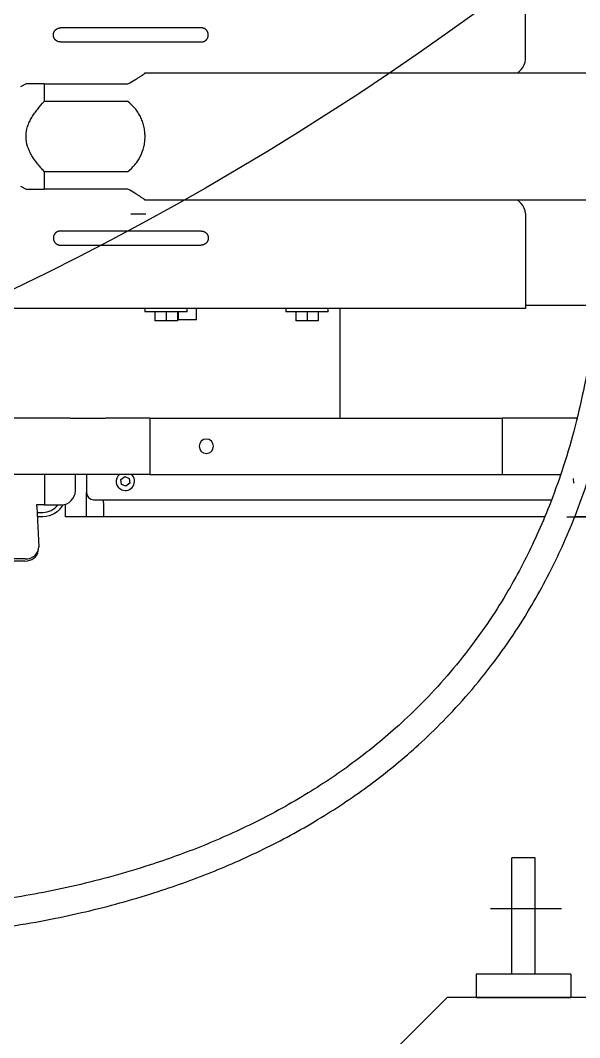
# Model space of a CAD drawing. Header units: millimetres. Extents: x 10462777 to 22643323, y 453826 to 1389191.
# Drawn here: x 11270026 to 11270410, y 583947 to 584647 of the extents above; entities that cross this region are included whole.
import ezdxf

# ---------------------------------------------------------------- set-up
doc = ezdxf.new("R2010")
doc.units = ezdxf.units.MM
doc.header["$LTSCALE"] = 200
doc.header["$MEASUREMENT"] = 0
doc.linetypes.add('CENTER', pattern=[2, 1.25, -0.25, 0.25, -0.25])
doc.linetypes.add('PHANTOM', pattern=[2.5, 1.25, -0.25, 0.25, -0.25, 0.25, -0.25])
doc.layers.get('0').update_dxf_attribs({"linetype": 'CONTINUOUS'})
for name, color, linetype in [('1', 1, 'CENTER'), ('11', 6, 'PHANTOM'), ('7', 7, 'CONTINUOUS'), ('CENTER', 1, 'CONTINUOUS')]:
    doc.layers.add(name, color=color, linetype=linetype)
doc.layers.add('LAYOUT', color=8, linetype='CONTINUOUS', lineweight=25)

# ---------------------------------------------------------------- blocks, each defined once
blk = doc.blocks.new('r710ic')
at = {"layer": 'LAYOUT', "color": 3}
blk.add_circle((272041.37, 104232.63), 2050.12, dxfattribs=at)

msp = doc.modelspace()

# ---------------------------------------------------------------- linework, layer by layer
at = {"color": 4}
for p in [(11270219.42054, 583874.79262), (11271941.42054, 583974.79262)]:
    msp.add_line(p, (11270319.42054, 583974.79262), dxfattribs=at)
at = {"layer": '1', "color": 60, "linetype": 'Continuous'}
for p, q in [((11270373.17222, 584619.8713), (11270373.17222, 584680.37975)), ((11271140.72359, 584610.53385), (11270111.45333, 584610.53385)), ((11270367.84581, 584610.53365), (11270370.33584, 584613.02367)), ((11270029.97725, 584603.27084), (11270026.08502, 584601.02366)), ((11270042.55714, 584603.27084), (11270100.00863, 584603.27084)), ((11270042.55714, 584603.27084), (11270042.55714, 584591.04448)), ((11270100.00863, 584591.04448), (11270042.55714, 584591.04448)), ((11270042.55714, 584542.86715), (11270100.00863, 584542.86715)), ((11270042.55714, 584542.86715), (11270042.55714, 584530.64079)), ((11270026.08502, 584532.88797), (11270029.97725, 584530.64079)), ((11270100.00863, 584530.64079), (11270042.55714, 584530.64079)), ((11270111.45333, 584523.37778), (11271140.72359, 584523.37778)), ((11270370.33584, 584520.88796), (11270367.84581, 584523.37799)), ((11270373.17222, 584514.04033), (11270373.17222, 584453.53188)), ((11270373.17222, 584448.68988), (11269830.8678, 584448.68988)), ((11270373.17222, 584453.53188), (11270373.17222, 584448.68988))]:
    msp.add_line(p, q, dxfattribs=at)
at = {"layer": '1', "color": 163, "linetype": 'Continuous'}
for p, q in [((11270245.9213, 584373.27567), (11270245.9213, 584448.69593)), ((11270060.28011, 584373.27567), (11269927.99411, 584373.27567)), ((11270060.28011, 584373.27567), (11270084.49013, 584373.27567)), ((11270115.1872, 584373.27567), (11270084.49013, 584373.27567)), ((11270115.1872, 584373.27567), (11270115.1872, 584334.53964)), ((11270115.1872, 584373.27567), (11270357.28739, 584373.27567)), ((11270357.28739, 584373.27567), (11270357.28739, 584334.53964)), ((11270408.57147, 584373.27567), (11270357.28739, 584373.27567)), ((11270060.28011, 584334.53964), (11269927.99411, 584334.53964)), ((11270042.56538, 584334.54555), (11270042.56538, 584313.6735)), ((11270084.49013, 584334.53964), (11270060.28011, 584334.53964)), ((11270063.8702, 584323.35751), (11270063.8702, 584334.54019)), ((11270115.1872, 584334.53964), (11270084.49013, 584334.53964)), ((11270115.1872, 584334.53964), (11270357.28739, 584334.53964)), ((11270357.28739, 584334.53964), (11270397.41791, 584334.53964)), ((11270042.56538, 584313.6735), (11270037.26139, 584313.6735)), ((11270037.29531, 584312.2209), (11270038.67512, 584284.79996)), ((11270042.56538, 584313.6735), (11270045.47059, 584313.6735)), ((11270045.47059, 584313.6735), (11270054.18619, 584313.6735)), ((11270038.3842, 584281.90185), (11270038.60348, 584283.35446)), ((11270029.44997, 584276.41336), (11269843.06828, 584276.41336)), ((11270029.23069, 584274.96076), (11269843.06872, 584274.96076))]:
    msp.add_line(p, q, dxfattribs=at)
at = {"layer": '1', "color": 252, "linetype": 'Continuous'}
for p, q in [((11270610.46269, 584450.62668), (11270373.17122, 584450.62668)), ((11270071.60917, 584334.53953), (11270071.60917, 584322.02356)), ((11270071.60917, 584315.17162), (11270071.60917, 584322.02487)), ((11270076.45117, 584317.18155), (11270391.13488, 584317.18155)), ((11270083.22998, 584315.17162), (11270083.22998, 584317.1859)), ((11270083.22998, 584315.0985), (11270083.22998, 584317.18162)), ((11270057.08316, 584305.48762), (11270057.08316, 584314.11675)), ((11270071.60917, 584305.48762), (11270071.60917, 584315.17162)), ((11270083.22998, 584315.0985), (11270083.22998, 584305.41449)), ((11270037.48735, 584308.39282), (11270041.58874, 584308.39282)), ((11270041.58874, 584305.48762), (11270037.63404, 584305.48762)), ((11270071.60917, 584305.48762), (11270057.08316, 584305.48762)), ((11270083.22998, 584305.48762), (11270071.60917, 584305.48762)), ((11270386.41708, 584305.41449), (11270083.22998, 584305.41449)), ((11271534.86269, 584305.41449), (11270407.12553, 584305.41449))]:
    msp.add_line(p, q, dxfattribs=at)
at = {"layer": '1', "color": 152, "linetype": 'Continuous'}
msp.add_line((11270401.79044, 584305.41449), (11270779.1585, 584305.41449), dxfattribs=at)
at = {"layer": '1', "color": 163, "linetype": 'Continuous', "extrusion": (0, 0, -1)}
msp.add_circle((-11270153.92323, 584353.90765), 4.93884, dxfattribs=at)
at = {"layer": '1', "color": 60, "linetype": 'Continuous'}
for centre, start, end in [((11270363.48821, 584619.8713), 315, 0), ((11270363.48821, 584514.04033), 0, 45)]:
    msp.add_arc(centre, 9.68401, start, end, dxfattribs=at)
at = {"layer": '1', "color": 163, "linetype": 'Continuous'}
msp.add_arc((11270054.18619, 584323.35751), 9.68401, 270, 0, dxfattribs=at)
at = {"layer": '1', "color": 252, "linetype": 'Continuous'}
for centre, radius, start, end in [((11270076.45117, 584322.02356), 4.842, 180, 270), ((11270041.58874, 584320.98203), 12.58921, 270, 324.51045535)]:
    msp.add_arc(centre, radius, start, end, dxfattribs=at)
at = {"layer": '1', "color": 252, "linetype": 'Continuous', "extrusion": (0, 0, -1)}
msp.add_arc((-11270041.58874, 584320.98203), 15.49441, 207.88313874, 270, dxfattribs=at)
at = {"layer": '1', "color": 163, "linetype": 'Continuous'}
for centre, major_axis, ratio, start_param, end_param in [((11270037.51459, 584313.6735), (0, 2.9052), 0.087155743, 1.570796327, 2.094395102), ((11270028.80868, 584283.34736), (9.57552, -1.4455), 0.862729916, 4.885612648, 6.283179117), ((11270029.02796, 584284.79996), (-9.57552, 1.4455), 0.862729916, 1.744019994, 3.314816321)]:
    msp.add_ellipse(centre, major_axis=major_axis, ratio=ratio, start_param=start_param, end_param=end_param, dxfattribs=at)
at = {"layer": '1', "color": 60, "linetype": 'Continuous'}
for points, knots in [([(11270100.00863, 584603.27084), (11270101.78286, 584604.18522), (11270103.37478, 584605.09785), (11270105.51403, 584606.38726), (11270106.18502, 584606.80405), (11270107.12573, 584607.40054), (11270107.4273, 584607.59395), (11270108.00029, 584607.96478), (11270108.27264, 584608.14279), (11270109.56393, 584608.99323), (11270110.37499, 584609.54805), (11270111.07869, 584610.03342), (11270111.20392, 584610.12015), (11270111.41761, 584610.2685), (11270111.50671, 584610.33055), (11270111.72143, 584610.48031), (11270111.79468, 584610.53167), (11270111.79777, 584610.53383), (11270111.79781, 584610.53386), (11270111.7978, 584610.53385)], [0, 0, 0, 0, 0.249284616, 0.249284616, 0.373926924, 0.373926924, 0.436248078, 0.436248078, 0.498569232, 0.498569232, 0.747853849, 0.747853849, 0.810175003, 0.810175003, 0.872496157, 0.872496157, 0.997138465, 0.997138465, 1, 1, 1, 1]), ([(11270042.55714, 584603.27084), (11270040.96799, 584603.27084), (11270039.43248, 584603.27084), (11270037.2569, 584603.27084), (11270036.55106, 584603.27084), (11270035.21299, 584603.27084), (11270034.57943, 584603.27084), (11270033.40081, 584603.27084), (11270032.85569, 584603.27084), (11270032.12209, 584603.27084), (11270031.89163, 584603.27084), (11270031.46262, 584603.27084), (11270031.26352, 584603.27084), (11270030.72735, 584603.27084), (11270030.31066, 584603.27084), (11270030.09616, 584603.27084), (11270030.00314, 584603.27084), (11270029.97914, 584603.27084), (11270029.97736, 584603.27084)], [0, 0, 0, 0, 0.250843054, 0.250843054, 0.376264581, 0.376264581, 0.501686108, 0.501686108, 0.627107635, 0.627107635, 0.689818399, 0.689818399, 0.752529163, 0.752529163, 0.87795069, 0.940661453, 0.940661453, 1, 1, 1, 1]), ([(11270042.55714, 584542.86715), (11270041.76076, 584543.69894), (11270040.97797, 584544.54629), (11270039.44618, 584546.27967), (11270038.69579, 584547.16739), (11270036.51827, 584549.89284), (11270035.17611, 584551.77423), (11270033.41759, 584554.74615), (11270032.87435, 584555.76204), (11270032.14164, 584557.3342), (11270031.91115, 584557.86634), (11270031.48148, 584558.94903), (11270031.28161, 584559.50175), (11270030.3805, 584562.29031), (11270029.98041, 584564.57546), (11270029.97648, 584567.5159), (11270030.00057, 584568.10235), (11270030.09616, 584569.26398), (11270030.31066, 584570.99355), (11270030.72735, 584572.68647), (11270031.26352, 584574.35773), (11270031.46262, 584574.91204), (11270031.89163, 584575.99889), (11270032.12209, 584576.53341), (11270032.85569, 584578.11346), (11270033.40081, 584579.13557), (11270034.57943, 584581.13052), (11270035.21299, 584582.10332), (11270036.55106, 584584.00936), (11270037.2569, 584584.94385), (11270039.43248, 584587.66515), (11270040.96799, 584589.38466), (11270042.55714, 584591.04448)], [0, 0, 0, 0, 0.0625, 0.0625, 0.125, 0.125, 0.25, 0.25, 0.3125, 0.3125, 0.34375, 0.34375, 0.375, 0.375, 0.5, 0.5, 0.53125, 0.53125, 0.5625, 0.625, 0.625, 0.65625, 0.65625, 0.6875, 0.6875, 0.75, 0.75, 0.8125, 0.8125, 0.875, 0.875, 1, 1, 1, 1]), ([(11270100.00863, 584542.86715), (11270101.78286, 584544.24562), (11270103.37478, 584545.79115), (11270105.51403, 584548.37803), (11270106.18502, 584549.28556), (11270107.12573, 584550.72195), (11270107.4273, 584551.212), (11270108.00029, 584552.20486), (11270108.27264, 584552.70909), (11270109.56393, 584555.2699), (11270110.37499, 584557.4436), (11270111.07869, 584560.34435), (11270111.20392, 584560.93587), (11270111.41761, 584562.11737), (11270111.50671, 584562.70944), (11270111.72143, 584564.4896), (11270111.79468, 584565.68161), (11270111.79921, 584567.47754), (11270111.78312, 584568.07751), (11270111.71508, 584569.28014), (11270111.66294, 584569.88445), (11270111.4525, 584571.69041), (11270111.24277, 584572.8687), (11270110.69289, 584575.17757), (11270110.35271, 584576.30813), (11270109.74628, 584577.96946), (11270109.52732, 584578.51906), (11270109.06254, 584579.59455), (11270108.81648, 584580.12144), (11270108.03874, 584581.67122), (11270107.46765, 584582.66332), (11270106.5346, 584584.09427), (11270106.21081, 584584.56169), (11270105.53756, 584585.47783), (11270105.18746, 584585.92725), (11270103.38803, 584588.10927), (11270101.78583, 584589.66371), (11270100.00863, 584591.04448)], [0, 0, 0, 0, 0.125, 0.125, 0.1875, 0.1875, 0.21875, 0.21875, 0.25, 0.25, 0.375, 0.375, 0.40625, 0.40625, 0.4375, 0.4375, 0.5, 0.5, 0.53125, 0.53125, 0.5625, 0.5625, 0.625, 0.625, 0.6875, 0.6875, 0.71875, 0.71875, 0.75, 0.75, 0.8125, 0.8125, 0.84375, 0.84375, 0.875, 0.875, 1, 1, 1, 1]), ([(11270029.97736, 584530.64079), (11270029.97914, 584530.64079), (11270030.00314, 584530.64079), (11270030.09616, 584530.64079), (11270030.31066, 584530.64079), (11270030.72735, 584530.64079), (11270031.26352, 584530.64079), (11270031.46262, 584530.64079), (11270031.89163, 584530.64079), (11270032.12209, 584530.64079), (11270032.85569, 584530.64079), (11270033.40081, 584530.64079), (11270034.57943, 584530.64079), (11270035.21299, 584530.64079), (11270036.55106, 584530.64079), (11270037.2569, 584530.64079), (11270039.43248, 584530.64079), (11270040.96799, 584530.64079), (11270042.55714, 584530.64079)], [0, 0, 0, 0, 0.059338546, 0.059338546, 0.12204931, 0.247470837, 0.247470837, 0.310181601, 0.310181601, 0.372892364, 0.372892364, 0.498313891, 0.498313891, 0.623735418, 0.623735418, 0.749156946, 0.749156946, 1, 1, 1, 1]), ([(11270111.79779, 584523.37779), (11270111.79748, 584523.37801), (11270111.78134, 584523.38931), (11270111.71508, 584523.43565), (11270111.66294, 584523.47211), (11270111.4525, 584523.61891), (11270111.24277, 584523.76494), (11270110.69289, 584524.14441), (11270110.35271, 584524.37788), (11270109.74628, 584524.78865), (11270109.52732, 584524.93618), (11270109.06254, 584525.24706), (11270108.81648, 584525.41057), (11270108.03874, 584525.92307), (11270107.46765, 584526.29398), (11270106.5346, 584526.88607), (11270106.21081, 584527.08939), (11270105.53756, 584527.50669), (11270105.18746, 584527.72104), (11270103.38803, 584528.80641), (11270101.78583, 584529.72489), (11270100.00863, 584530.64079)], [0, 0, 0, 0, 0.05942199, 0.05942199, 0.122127191, 0.122127191, 0.247537592, 0.247537592, 0.372947993, 0.372947993, 0.435653194, 0.435653194, 0.498358395, 0.498358395, 0.623768796, 0.623768796, 0.686473997, 0.686473997, 0.749179197, 0.749179197, 1, 1, 1, 1])]:
    msp.add_open_spline(points, degree=3, knots=knots, dxfattribs=at)
at = {"layer": '1', "color": 163, "linetype": 'Continuous'}
for points, knots in [([(11270421.89038, 584448.76733), (11270421.68982, 584446.9023), (11270420.77225, 584438.71182), (11270418.35263, 584420.38265), (11270413.80825, 584394.4591), (11270407.02271, 584365.44397), (11270399.23258, 584338.99558), (11270390.59471, 584314.90775), (11270381.869, 584294.14697), (11270372.79304, 584275.21485), (11270362.65603, 584256.48469), (11270350.48405, 584236.67529), (11270335.90353, 584215.93392), (11270319.52202, 584195.69358), (11270302.61777, 584177.471), (11270286.49744, 584162.07181), (11270271.23606, 584148.94328), (11270250.39496, 584132.64827), (11270222.59907, 584113.97888), (11270187.83165, 584094.85624), (11270151.67786, 584078.6765), (11270118.97902, 584066.85501), (11270089.88627, 584058.15187), (11270064.70149, 584051.77546), (11270039.81436, 584046.53601), (11270013.23621, 584041.97659), (11269983.53322, 584038.07242), (11269954.17814, 584035.57007), (11269932.39122, 584034.61496), (11269922.09574, 584034.35292), (11269916.95722, 584034.25889), (11269911.77731, 584034.20165), (11269908.31217, 584034.18908), (11269906.57391, 584034.18907)], [0, 0, 0, 0, 0.010280068, 0.044900801, 0.098065514, 0.141827893, 0.182320991, 0.21501298, 0.24160308, 0.263897855, 0.286657738, 0.31086865, 0.336902818, 0.365375076, 0.393466349, 0.419757259, 0.444066905, 0.468404943, 0.523038084, 0.583930921, 0.646516899, 0.709189654, 0.75082426, 0.79176861, 0.831648675, 0.867619308, 0.910507701, 0.955980892, 0.978254013, 0.983726552, 0.989165806, 0.994583996, 1, 1, 1, 1]), ([(11269906.57392, 584015.11373), (11269908.94504, 584015.11417), (11269913.66844, 584015.13763), (11269920.72397, 584015.24256), (11269936.03331, 584015.61717), (11269958.53904, 584016.78053), (11269990.27323, 584019.64447), (11270020.65421, 584023.75914), (11270049.4739, 584028.98545), (11270074.19128, 584034.44373), (11270097.62143, 584040.53273), (11270126.18226, 584049.15439), (11270159.49684, 584061.23038), (11270197.31752, 584078.23243), (11270233.69077, 584098.36158), (11270267.72859, 584121.38442), (11270295.10768, 584143.84322), (11270316.99313, 584164.87188), (11270334.47778, 584183.81526), (11270351.36705, 584204.74896), (11270366.41708, 584226.17454), (11270379.06378, 584246.73706), (11270389.64949, 584266.26538), (11270399.13542, 584286.01863), (11270408.25886, 584307.68636), (11270417.28835, 584332.82635), (11270424.92572, 584358.7256), (11270431.28731, 584385.28915), (11270436.43847, 584412.42862), (11270439.41016, 584433.67389), (11270440.77973, 584446.02598), (11270441.06897, 584448.79445)], [0, 0, 0, 0, 0.007184547, 0.014382485, 0.021626882, 0.054899365, 0.088623759, 0.138775885, 0.178688356, 0.214353256, 0.251070571, 0.288401488, 0.351030592, 0.413623831, 0.474526556, 0.528904118, 0.577447106, 0.603796672, 0.631955252, 0.660476849, 0.686692612, 0.711157633, 0.734213075, 0.75668597, 0.783284102, 0.815883993, 0.856125902, 0.892377721, 0.935053273, 0.985324351, 1, 1, 1, 1])]:
    msp.add_open_spline(points, degree=3, knots=knots, dxfattribs=at)
at = {"layer": '11', "color": 51, "linetype": 'Continuous'}
msp.add_line((11270102.11379, 584513.69378), (11270112.37884, 584513.69378), dxfattribs=at)
at = {"layer": '11', "color": 60, "linetype": 'Continuous'}
for p, q in [((11270111.7363, 584448.68988), (11270111.7363, 584446.26887)), ((11270140.78833, 584446.26887), (11270140.78833, 584448.68988)), ((11270147.08293, 584440.94267), (11270147.08293, 584448.68988)), ((11270208.57638, 584448.68988), (11270208.57638, 584446.26887)), ((11270237.6284, 584446.26887), (11270237.6284, 584448.68988)), ((11270140.78833, 584446.26887), (11270111.7363, 584446.26887)), ((11270118.51511, 584446.26887), (11270118.51511, 584440.07111)), ((11270126.26232, 584446.26887), (11270126.26232, 584440.07111)), ((11270134.00952, 584446.26887), (11270134.00952, 584440.07111)), ((11270134.49372, 584446.26887), (11270134.49372, 584440.94267)), ((11270237.6284, 584446.26887), (11270208.57638, 584446.26887)), ((11270215.35518, 584446.26887), (11270215.35518, 584440.07111)), ((11270223.10239, 584446.26887), (11270223.10239, 584440.07111)), ((11270230.8496, 584446.26887), (11270230.8496, 584440.07111)), ((11270126.26232, 584440.07111), (11270118.51511, 584440.07111)), ((11270134.00952, 584440.07111), (11270126.26232, 584440.07111)), ((11270147.08293, 584440.94267), (11270134.49372, 584440.94267)), ((11270223.10239, 584440.07111), (11270215.35518, 584440.07111)), ((11270230.8496, 584440.07111), (11270223.10239, 584440.07111)), ((11270095.14123, 584331.05531), (11270097.80316, 584333.09681)), ((11270095.57826, 584327.72926), (11270095.14123, 584331.05531)), ((11270097.80316, 584333.09681), (11270100.90212, 584331.81226)), ((11270100.90212, 584331.81226), (11270101.33914, 584328.48621)), ((11270405.94835, 584331.81226), (11270406.38538, 584328.48621)), ((11270098.67721, 584326.44471), (11270095.57826, 584327.72926)), ((11270101.33914, 584328.48621), (11270098.67721, 584326.44471))]:
    msp.add_line(p, q, dxfattribs=at)
for start, end in [(130.74426868, 247.48547719), (247.48547719, 49.2548218)]:
    msp.add_arc((11270098.24019, 584329.77076), 6.2946, start, end, dxfattribs=at)
for points, weights, knots in [([(11270053.59954, 584631.95972), (11270051.88766, 584631.95987), (11270049.61381, 584632.81597), (11270048.75797, 584635.08992), (11270048.75797, 584638.51352), (11270049.61381, 584640.78747), (11270051.88767, 584641.64357), (11270053.59955, 584641.64372)], [0.585786436831, 0.585780114897, 0.552288965382, 0.585786437627, 0.585786437627, 0.552288903455, 0.58578020777, 0.585786436854], [0, 0, 0, 0, 0, 0.499999769, 0.499999769, 0.499999769, 1, 1, 1, 1, 1]), ([(11270150.44005, 584631.95972), (11270152.15196, 584631.95972), (11270154.4261, 584632.81567), (11270155.28205, 584635.08981), (11270155.28205, 584638.51352), (11270154.42621, 584640.78747), (11270152.15235, 584641.64357), (11270150.44047, 584641.64372)], [0.585786437627, 0.585786367953, 0.55228479628, 0.585786437627, 0.585786437627, 0.552288903455, 0.58578020777, 0.585786436854], [0, 0, 0, 0, 0, 0.500015325, 0.500015325, 0.500015325, 1, 1, 1, 1, 1]), ([(11270053.59954, 584501.95192), (11270051.88766, 584501.95176), (11270049.61381, 584501.09566), (11270048.75797, 584498.82171), (11270048.75797, 584495.39811), (11270049.61381, 584493.12416), (11270051.88767, 584492.26806), (11270053.59955, 584492.26791)], [0.585786436831, 0.585780114895, 0.552288965383, 0.585786437627, 0.585786437627, 0.552288903454, 0.585780207772, 0.585786436854], [0, 0, 0, 0, 0, 0.499999769, 0.499999769, 0.499999769, 1, 1, 1, 1, 1]), ([(11270150.44005, 584501.95192), (11270152.15196, 584501.95191), (11270154.4261, 584501.09596), (11270155.28205, 584498.82182), (11270155.28205, 584495.39811), (11270154.42621, 584493.12416), (11270152.15235, 584492.26806), (11270150.44047, 584492.26791)], [0.585786437627, 0.585786367953, 0.55228479628, 0.585786437627, 0.585786437627, 0.552288903455, 0.585780207769, 0.585786436854], [0, 0, 0, 0, 0, 0.500015325, 0.500015325, 0.500015325, 1, 1, 1, 1, 1])]:
    msp.add_rational_spline(points, weights, degree=4, knots=knots, dxfattribs=at)
for points in [[(11270068.12598, 584641.64372), (11270066.23236, 584641.64372), (11270063.50412, 584641.64372), (11270060.10193, 584641.64372), (11270057.78182, 584641.64372), (11270055.89503, 584641.64372), (11270054.13534, 584641.64372), (11270053.61837, 584641.64372), (11270053.59997, 584641.64372)], [(11270150.44005, 584641.64372), (11270150.42165, 584641.64372), (11270149.90467, 584641.64372), (11270148.14499, 584641.64372), (11270146.2582, 584641.64372), (11270143.93809, 584641.64372), (11270140.53589, 584641.64372), (11270137.80766, 584641.64372), (11270135.91403, 584641.64372)], [(11270053.59997, 584631.95972), (11270053.61837, 584631.95972), (11270054.13534, 584631.95972), (11270055.89503, 584631.95972), (11270057.78182, 584631.95972), (11270060.10193, 584631.95972), (11270063.50412, 584631.95972), (11270066.23236, 584631.95972), (11270068.12598, 584631.95972)], [(11270135.91403, 584631.95972), (11270137.80766, 584631.95972), (11270140.53589, 584631.95972), (11270143.93809, 584631.95972), (11270146.2582, 584631.95972), (11270148.14499, 584631.95972), (11270149.90467, 584631.95972), (11270150.42165, 584631.95972), (11270150.44005, 584631.95972)], [(11270068.12598, 584501.95192), (11270066.23236, 584501.95192), (11270063.50412, 584501.95192), (11270060.10193, 584501.95192), (11270057.78182, 584501.95192), (11270055.89503, 584501.95192), (11270054.13534, 584501.95192), (11270053.61837, 584501.95192), (11270053.59997, 584501.95192)], [(11270150.44005, 584501.95192), (11270150.42165, 584501.95192), (11270149.90467, 584501.95192), (11270148.14499, 584501.95192), (11270146.2582, 584501.95192), (11270143.93809, 584501.95192), (11270140.53589, 584501.95192), (11270137.80766, 584501.95192), (11270135.91403, 584501.95192)], [(11270053.59997, 584492.26791), (11270053.61837, 584492.26791), (11270054.13534, 584492.26791), (11270055.89503, 584492.26791), (11270057.78182, 584492.26791), (11270060.10193, 584492.26791), (11270063.50412, 584492.26791), (11270066.23236, 584492.26791), (11270068.12598, 584492.26791)], [(11270135.91403, 584492.26791), (11270137.80766, 584492.26791), (11270140.53589, 584492.26791), (11270143.93809, 584492.26791), (11270146.2582, 584492.26791), (11270148.14499, 584492.26791), (11270149.90467, 584492.26791), (11270150.42165, 584492.26791), (11270150.44005, 584492.26791)]]:
    msp.add_open_spline(points, degree=3, knots=[0, 0, 0, 0, 0.239456844, 0.36836066, 0.5, 0.63163934, 0.760543156, 1, 1, 1, 1], dxfattribs=at)
for points in [[(11270135.91403, 584641.64372), (11270102.02001, 584641.64372), (11270068.12598, 584641.64372)], [(11270068.12598, 584631.95972), (11270102.02001, 584631.95972), (11270135.91403, 584631.95972)], [(11270135.91403, 584501.95192), (11270102.02001, 584501.95192), (11270068.12598, 584501.95192)], [(11270068.12598, 584492.26791), (11270102.02001, 584492.26791), (11270135.91403, 584492.26791)]]:
    msp.add_open_spline(points, degree=2, dxfattribs=at)
at = {"layer": '7', "color": 2}
for p, q in [((11270379.92054, 584070.79262), (11270363.92054, 584070.79262)), ((11270363.92054, 583990.79262), (11270363.92054, 584070.79262)), ((11270379.92054, 583990.79262), (11270379.92054, 584070.79262)), ((11270404.42054, 583990.79262), (11270339.42054, 583990.79262)), ((11270339.42054, 583990.79262), (11270339.42054, 583974.79262)), ((11270404.42054, 583990.79262), (11270404.42054, 583974.79262)), ((11270339.42054, 583974.79262), (11270404.42054, 583974.79262))]:
    msp.add_line(p, q, dxfattribs=at)
at = {"layer": 'CENTER'}
msp.add_line((11270397.92054, 584035.79262), (11270349.33354, 584035.79262), dxfattribs=at)

# ---------------------------------------------------------------- block references
at = {"layer": 'LAYOUT', "color": 2, "rotation": 270}
msp.add_blockref('r710ic', (11164900.28186, 858351.4113, 0), dxfattribs=at)

doc.saveas('drawing.dxf')
